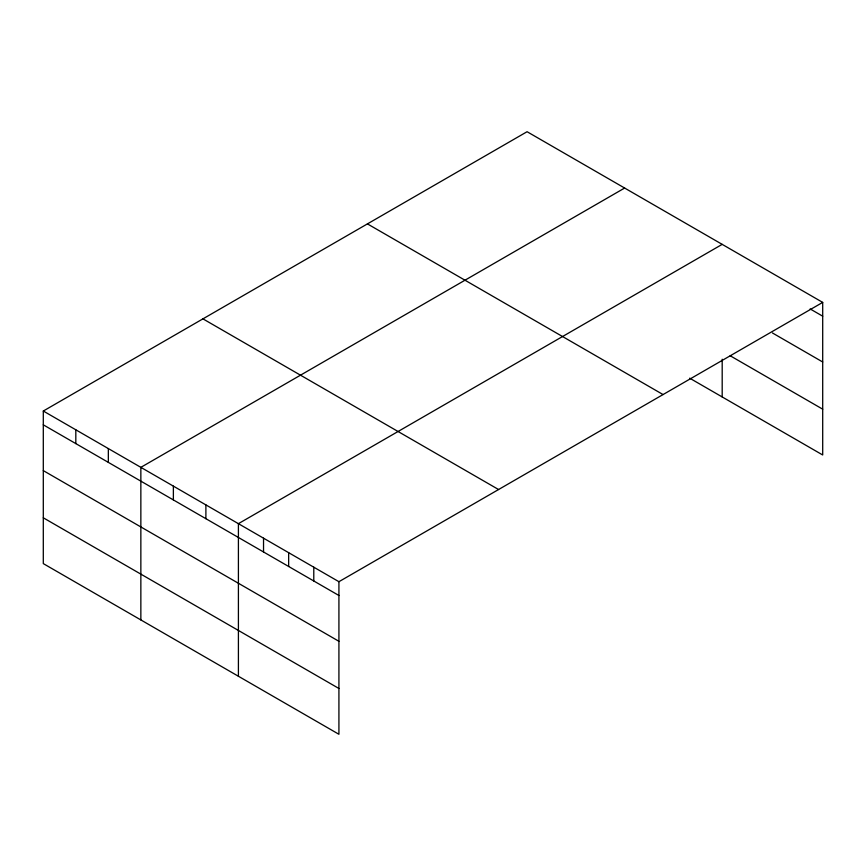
<?xml version="1.0" encoding="UTF-8"?>
<svg xmlns="http://www.w3.org/2000/svg" width="866" height="866" viewBox="0 0 866 866"><rect width="100%" height="100%" fill="white"/><g stroke="black" fill="none" stroke-linecap="round" stroke-linejoin="round"><path stroke-width="1.3" d="M43.3 411.025L338.92 581.703L338.92 734.281L43.3 563.604L43.3 411.025L527.08 131.719L822.7 302.396L822.7 454.975L689.672 378.171M624.635 188.041L140.855 467.348L140.855 619.926M722.19 244.364L238.41 523.67L238.41 676.249M338.92 581.703L822.7 302.396M810.132 308.935L822.7 316.187M772.45 332.966L822.7 361.988M730.19 355.764L822.7 409.174M367.433 223.893L663.053 394.56M202.947 318.861L498.567 489.528M43.3 424.827L338.92 595.494M43.3 470.617L338.92 641.295M43.3 517.803L338.92 688.481M722.19 359.228L722.19 396.942M313.784 567.198L313.784 580.989M288.659 552.692L288.659 566.483M263.535 538.187L263.535 551.978M205.891 504.9L205.891 518.691M173.373 486.129L173.373 499.92M108.337 448.577L108.337 462.368M75.818 429.807L75.818 443.598"/></g></svg>
